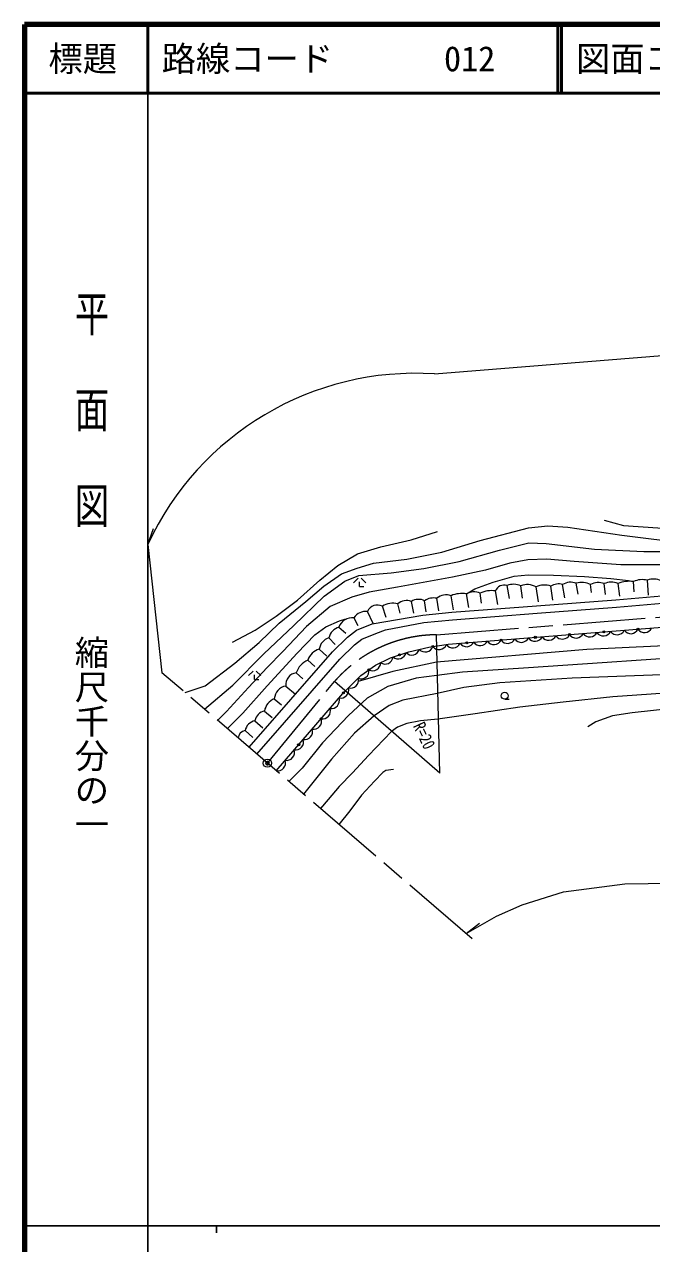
# Model space of a CAD drawing. Units: millimetres at full size, sheet at 1:1000; details may follow other scales. Extents: x 40000 to 680000, y 20000 to 380000.
# Drawn here: x 40000 to 131399, y 202409 to 380000 of the extents above; entities that cross this region are included whole.
import ezdxf
from ezdxf.enums import TextEntityAlignment as Align

# ---------------------------------------------------------------- set-up
doc = ezdxf.new("R2010")
doc.units = ezdxf.units.MM
doc.header["$LTSCALE"] = 1000
doc.header["$PDMODE"] = 32
doc.header["$PDSIZE"] = 500
doc.linetypes.add('CHAIN', pattern=[18.5, 12, -1.5, 3.5, -1.5])
for name, color, linetype, lineweight in [('M-BGD', 7, 'Continuous', 13), ('M-BMK', 2, 'CHAIN', 13), ('M-BMK-SRVR', 3, 'Continuous', 13), ('M-STR-HTXT', 7, 'Continuous', 13), ('M-TTL', 2, 'Continuous', 140), ('M-TTL-BAND', 7, 'Continuous', 25), ('M-TTL-LINE', 7, 'Continuous', 50)]:
    doc.layers.add(name, color=color, linetype=linetype, lineweight=lineweight)
doc.layers.add('M-OTRS', color=6, linetype='Continuous')
doc.layers.add('M-TTL-TXT', color=7, linetype='Continuous')
doc.styles.add('@ＭＳ ゴシック', font='')
doc.styles.add('ＭＳ ゴシック', font='')
doc.styles.get('@ＭＳ ゴシック').set_extended_font_data('@MS Gothic')
doc.styles.get('ＭＳ ゴシック').set_extended_font_data('MS Gothic')

msp = doc.modelspace()

# ---------------------------------------------------------------- hatches: boundary and pattern name
at = {"layer": 'M-BGD'}
for points in [[(119287, 291099, -0.41421), (119425, 291261, -0.41421), (119586, 291123, -1)], [(119287, 291099, -0.41421), (119425, 291261, -0.41421), (119586, 291123, -1)], [(124271, 291494, -1), (124570, 291518, -0.41421), (124433, 291357, -0.41421)], [(124271, 291494, -0.41421), (124409, 291656, -0.41421), (124570, 291518, -1)], [(129256, 291890, -0.41421), (129393, 292051, -0.41421), (129555, 291913, -1)], [(129256, 291890, -0.41421), (129393, 292051, -0.41421), (129555, 291913, -1)], [(99369, 289347, -1), (99666, 289392, -1)], [(99369, 289347, -0.41421), (99495, 289518, -0.41421), (99666, 289392, -1)], [(104334, 289914, -1), (104633, 289938, -1)], [(104334, 289914, -0.41421), (104471, 290075, -0.41421), (104633, 289938, -1)], [(109318, 290309, -1), (109617, 290333, -0.41421), (109479, 290171, -0.41421)], [(109318, 290309, -0.41421), (109456, 290470, -0.41421), (109617, 290333, -1)], [(114302, 290704, -0.41421), (114440, 290866, -0.41421), (114602, 290728, -1)], [(114302, 290704, -0.41421), (114440, 290866, -0.41421), (114602, 290728, -1)], [(94526, 288132, -1), (94811, 288226, -0.41421), (94715, 288036, -0.41421)], [(94526, 288132, -0.41421), (94622, 288322, -0.41421), (94811, 288226, -1)], [(90085, 285897, -1), (90330, 286071, -0.41421), (90294, 285862, -0.41421)], [(90085, 285897, -0.41421), (90121, 286107, -0.41421), (90330, 286071, -1)], [(86405, 282533, -0.41421), (86405, 282745, -0.41421), (86617, 282744, -0.41421), (86617, 282532, -0.41421)], [(86405, 282533, -1), (86617, 282744, -1)], [(83136, 278749, -1), (83332, 278976, -1)], [(83136, 278749, -1), (83332, 278976, -1)], [(79866, 274966, -1), (80062, 275193, -1)], [(79866, 274966, -1), (80062, 275193, -1)]]:
    msp.add_hatch(color=256, dxfattribs=at).paths.add_polyline_path(points)

# ---------------------------------------------------------------- linework, layer by layer
for p, q in [((87944, 298665), (88624, 299325)), ((87944, 298665), (88624, 299325)), ((88844, 298125), (88844, 298785)), ((88844, 298125), (88844, 298785)), ((89744, 298665), (89064, 299325)), ((89744, 298665), (89064, 299325)), ((118737, 296496), (118432, 298411)), ((118737, 296496), (118432, 298411)), ((120679, 297002), (120422, 298594)), ((120679, 297002), (120422, 298594)), ((122645, 297233), (122507, 298426)), ((122645, 297233), (122507, 298426)), ((124687, 296943), (124476, 298536)), ((124687, 296943), (124476, 298536)), ((126776, 296709), (126501, 298545)), ((126776, 296709), (126501, 298545)), ((128858, 297348), (128761, 298836)), ((128858, 297348), (128761, 298836)), ((130954, 296839), (130776, 299039)), ((130954, 296839), (130776, 299039)), ((88844, 298125), (89444, 298125)), ((88844, 298125), (89444, 298125)), ((102519, 294731), (102174, 296782)), ((102519, 294731), (102174, 296782)), ((104765, 295068), (104413, 297039)), ((104765, 295068), (104413, 297039)), ((106626, 295718), (106417, 297152)), ((106626, 295718), (106417, 297152)), ((109000, 295486), (108632, 297473)), ((109000, 295486), (108632, 297473)), ((110669, 296368), (110332, 298283)), ((110669, 296368), (110332, 298283)), ((112600, 296408), (112336, 298243)), ((112600, 296408), (112336, 298243)), ((114928, 295895), (114583, 298066)), ((114928, 295895), (114583, 298066)), ((117021, 296152), (116708, 298171)), ((117021, 296152), (116708, 298171)), ((92725, 293624), (92163, 295247)), ((92725, 293624), (92163, 295247)), ((94769, 294217), (94416, 295587)), ((94769, 294217), (94416, 295587)), ((96735, 294233), (96390, 295948)), ((96735, 294233), (96390, 295948)), ((98564, 294426), (98324, 296045)), ((98564, 294426), (98324, 296045)), ((100400, 294587), (100111, 296405)), ((100400, 294587), (100111, 296405)), ((88010, 293575), (88591, 292437)), ((88010, 293575), (88591, 292437)), ((90831, 292712), (90000, 294490)), ((90831, 292712), (90000, 294490)), ((85837, 292199), (86840, 291332)), ((85837, 292199), (86840, 291332)), ((84371, 290638), (85295, 289699)), ((84371, 290638), (85295, 289699)), ((82969, 289013), (84084, 287971)), ((82969, 289013), (84084, 287971)), ((81289, 287388), (82316, 286473)), ((81289, 287388), (82316, 286473)), ((72648, 285137), (73328, 285797)), ((72648, 285137), (73328, 285797)), ((73548, 284597), (73548, 285257)), ((73548, 284597), (73548, 285257)), ((73548, 284597), (74148, 284597)), ((73548, 284597), (74148, 284597)), ((74448, 285137), (73768, 285797)), ((74448, 285137), (73768, 285797)), ((79608, 285555), (80595, 284680)), ((79608, 285555), (80595, 284680)), ((78111, 283628), (79489, 282421)), ((78111, 283628), (79489, 282421)), ((76414, 281773), (77481, 280897)), ((76414, 281772), (77481, 280897)), ((109995, 281714), (110662, 281714)), ((109995, 281714), (110662, 281714)), ((74989, 279988), (76112, 279034)), ((74989, 279988), (76112, 279034)), ((72163, 277129), (73309, 276143)), ((72163, 277129), (73309, 276143)), ((73596, 278563), (74753, 277550)), ((73596, 278563), (74753, 277550))]:
    msp.add_line(p, q, dxfattribs=at)
for points in [[(63413, 282681), (66327, 283638), (70667, 286970), (74229, 289982), (77107, 292766), (80989, 295916), (83639, 298153), (86204, 299992), (88488, 300814), (90863, 301498), (95705, 302092), (100820, 303142), (106393, 304830), (113479, 306662), (116266, 306936), (119189, 306753), (127050, 305613), (131709, 305019), (136368, 304472), (141941, 304472), (147839, 305479), (151904, 307122), (156700, 309313), (160217, 311504)], [(63413, 282681), (66327, 283638), (70667, 286970), (74229, 289982), (77107, 292766), (80989, 295916), (83639, 298153), (86204, 299992), (88488, 300814), (90863, 301498), (95705, 302092), (100820, 303142), (106393, 304830), (113479, 306662), (116266, 306936), (119189, 306753), (127050, 305613), (131709, 305019), (136368, 304472), (141941, 304472), (147839, 305479), (151904, 307122), (156700, 309313), (160217, 311504)], [(66252, 280248), (70398, 283774), (74874, 288338), (79259, 292446), (83690, 296691), (86710, 298896), (88720, 299718), (93425, 300128), (98221, 300767), (103336, 301772), (109229, 303415), (113522, 304465), (116034, 304373), (123068, 303552), (130250, 303233), (135868, 303233), (141258, 303507), (147790, 304191), (153598, 305929), (157252, 307618), (160906, 309809), (163510, 311863)], [(66252, 280248), (70398, 283774), (74874, 288338), (79259, 292446), (83690, 296691), (86710, 298896), (88720, 299718), (93425, 300128), (98221, 300767), (103336, 301772), (109229, 303415), (113522, 304465), (116034, 304373), (123068, 303552), (130250, 303233), (135868, 303233), (141258, 303506), (147790, 304191), (153598, 305929), (157252, 307618), (160906, 309808), (163510, 311862)], [(124498, 307761), (127284, 307031), (132309, 306665), (139480, 306483), (145007, 306985), (149437, 307670), (153731, 309358), (157248, 311367)], [(124498, 307761), (127284, 307030), (132309, 306665), (139480, 306483), (145007, 306985), (149437, 307670), (153731, 309358), (157248, 311367)], [(70349, 289994), (73638, 291774), (76698, 293782), (79804, 296110), (83047, 299032), (85651, 301177), (88528, 302866), (91954, 303916), (96384, 304920), (100221, 306152)], [(70349, 289994), (73638, 291774), (76698, 293782), (79804, 296110), (83047, 299032), (85651, 301177), (88528, 302866), (91954, 303915), (96384, 304920), (100221, 306152)], [(135585, 301280), (126933, 301296), (120112, 301784), (116137, 302098), (113360, 301993), (110728, 301523), (107188, 300496), (102399, 299461), (94376, 298040), (90219, 297298), (87725, 296565), (84538, 295208), (81098, 292278), (77639, 288647), (75383, 286346), (72647, 283419), (69449, 279933), (68147, 278624)], [(135585, 301280), (126933, 301296), (120112, 301784), (116137, 302098), (113360, 301993), (110728, 301523), (107188, 300496), (102399, 299461), (94376, 298040), (90219, 297298), (87725, 296565), (84538, 295208), (81098, 292278), (77639, 288647), (75383, 286346), (72647, 283419), (69449, 279933), (68147, 278624)], [(104413, 297039), (105630, 297778), (108325, 298754), (111386, 299611), (113403, 299843), (117086, 299779), (121597, 299565), (125475, 299296), (128022, 299017), (128761, 298836)], [(104413, 297039), (105630, 297778), (108325, 298754), (111386, 299611), (113403, 299843), (117086, 299779), (121597, 299565), (125475, 299296), (128022, 299017), (128761, 298836)], [(73866, 273721), (85977, 287554), (88085, 289625), (89156, 290435), (91230, 291291), (92639, 291825), (94916, 292260), (98208, 292857), (102403, 293270), (114703, 294225), (126279, 295103), (146365, 296851)], [(73866, 273721), (85977, 287554), (88085, 289625), (89156, 290435), (91230, 291291), (92639, 291825), (94916, 292260), (98208, 292857), (102403, 293270), (114703, 294225), (126279, 295103), (146365, 296851)], [(98056, 293947), (102307, 294366), (114618, 295322), (126190, 296199), (146272, 297947)], [(98056, 293947), (102307, 294366), (114618, 295322), (126190, 296199), (146272, 297947)], [(299674, 278169), (288176, 280534), (276623, 283545), (263441, 285600), (249579, 288786), (237105, 292736), (227680, 295083), (224397, 295356), (218961, 294439), (208777, 292466), (196186, 291155), (185275, 290979), (177393, 291411), (164717, 291488), (157656, 291292), (149530, 290448), (137414, 289682), (121981, 288956), (100071, 287115), (93665, 285725), (88660, 284284)], [(299674, 278169), (288176, 280534), (276623, 283545), (263441, 285600), (249579, 288786), (237105, 292736), (227680, 295083), (224397, 295356), (218961, 294439), (208777, 292466), (196186, 291155), (185275, 290979), (177393, 291411), (164717, 291488), (157656, 291292), (149530, 290448), (137414, 289682), (121981, 288956), (100071, 287115), (93665, 285725), (88660, 284284)], [(69558, 277414), (71849, 279677), (75381, 283673), (79765, 288428), (82308, 291090), (83944, 292243), (85930, 293119), (86716, 293352), (86912, 293377)], [(69558, 277414), (71849, 279677), (75381, 283673), (79765, 288428), (82308, 291090), (83944, 292243), (85930, 293119), (86716, 293352), (86912, 293377)], [(72738, 274709), (84885, 288584), (87103, 290763), (88405, 291748), (90679, 292686), (98056, 293947)], [(72738, 274709), (84885, 288584), (87103, 290763), (88405, 291748), (90679, 292686), (98056, 293947)], [(76695, 271297), (86415, 282543), (89045, 285160), (91156, 286657), (93373, 287756), (96026, 288623), (98945, 289282), (101731, 289708), (154971, 293928)], [(76695, 271297), (86415, 282543), (89045, 285160), (91156, 286657), (93373, 287756), (96026, 288622), (98945, 289282), (101731, 289707), (154971, 293928)], [(135547, 287804), (124212, 287021), (113456, 286300), (103850, 285649), (100117, 285178), (97100, 284747), (92937, 283555), (89932, 281869), (87217, 279332), (83436, 275348), (80467, 271642), (78512, 269739)], [(135547, 287804), (124212, 287021), (113456, 286300), (103850, 285649), (100117, 285178), (97100, 284747), (92937, 283555), (89932, 281869), (87217, 279332), (83436, 275348), (80467, 271642), (78512, 269739)], [(134110, 285300), (119822, 284759), (109292, 284074), (104043, 283393), (100140, 282553), (95125, 281544), (93140, 280779), (90986, 279269), (88095, 276783), (84749, 272960), (80679, 267882)], [(134110, 285300), (119822, 284759), (109292, 284074), (104043, 283393), (100140, 282553), (95125, 281544), (93140, 280779), (90986, 279268), (88095, 276783), (84749, 272960), (80679, 267882)], [(233812, 283843), (226474, 284651), (221857, 285245), (218204, 285020), (208375, 283133), (204133, 282024), (199830, 282024), (190279, 283524), (185949, 283381), (174510, 282765), (165950, 281718), (158597, 281943), (151673, 281823), (138309, 280795), (128550, 279726), (125697, 279295), (123276, 278434), (122127, 277675)], [(233812, 283843), (226474, 284651), (221857, 285245), (218204, 285020), (208375, 283133), (204133, 282024), (199830, 282024), (190279, 283524), (185949, 283380), (174510, 282765), (165950, 281718), (158597, 281943), (151673, 281823), (138309, 280795), (128550, 279726), (125697, 279295), (123276, 278434), (122127, 277675)], [(134814, 282698), (125764, 282067), (118499, 281299), (112208, 280562), (105699, 279597), (100236, 278787), (97740, 278557), (95748, 278173), (94368, 277655), (93518, 276981), (90145, 273505), (87815, 270993), (85875, 269009), (84267, 267083), (83126, 265784)], [(134814, 282698), (125764, 282067), (118499, 281299), (112208, 280562), (105699, 279597), (100236, 278787), (97740, 278557), (95748, 278173), (94368, 277655), (93518, 276981), (90145, 273505), (87815, 270993), (85875, 269009), (84267, 267083), (83126, 265784)], [(93808, 271463), (92679, 271343), (92219, 271015), (91006, 269775), (89109, 267712), (87440, 265447), (85844, 263455)], [(93808, 271463), (92679, 271343), (92219, 271015), (91006, 269775), (89109, 267712), (87440, 265447), (85844, 263454)]]:
    msp.add_lwpolyline(points, dxfattribs=at)
for centre, radius in [((119436, 291111), 150), ((119436, 291111), 150), ((124421, 291506), 150), ((124421, 291506), 150), ((129405, 291901), 150), ((129405, 291901), 150), ((99518, 289370), 150), ((99518, 289370), 150), ((104483, 289926), 150), ((104483, 289926), 150), ((109468, 290321), 150), ((109468, 290321), 150), ((114452, 290716), 150), ((114452, 290716), 150), ((94668, 288179), 150), ((94668, 288179), 150), ((90208, 285984), 150), ((90208, 285984), 150), ((86511, 282638), 150), ((86511, 282638), 150), ((109995, 282214), 500), ((109995, 282214), 500), ((83234, 278862), 150), ((83234, 278862), 150), ((79964, 275080), 150), ((79964, 275080), 150)]:
    msp.add_circle(centre, radius, dxfattribs=at)
for centre, radius, start, end in [((111280, 295582), 2862, 68.35864, 109.35108), ((111280, 295582), 2862, 68.35864, 109.35108), ((113262, 295642), 2761, 61.41892, 109.60802), ((113262, 295642), 2761, 61.41892, 109.60802), ((117839, 296363), 2132, 73.86028, 122.01863), ((117839, 296363), 2132, 73.86028, 122.01863), ((119616, 296449), 2292, 69.39921, 121.1051), ((119616, 296449), 2292, 69.39921, 121.1051), ((121224, 295524), 3174, 66.14448, 104.63053), ((121224, 295524), 3174, 66.14448, 104.63053), ((123619, 296210), 2479, 69.76509, 116.63988), ((123619, 296210), 2479, 69.76509, 116.63988), ((125498, 296249), 2505, 66.41253, 114.07692), ((125498, 296249), 2505, 66.41253, 114.07692), ((128162, 294569), 4309, 82.02167, 112.68338), ((128162, 294569), 4309, 82.02167, 112.68338), ((130056, 296065), 3059, 76.40048, 115.06034), ((130056, 296065), 3059, 76.40048, 115.06034), ((131689, 296716), 2496, 63.94452, 111.46491), ((131689, 296716), 2496, 63.94452, 111.46491), ((101470, 294801), 2102, 70.44701, 130.27234), ((101470, 294801), 2102, 70.44701, 130.27234), ((103712, 293267), 3837, 79.47384, 113.62644), ((103712, 293267), 3837, 79.47384, 113.62644), ((105533, 294999), 2328, 67.67221, 118.76519), ((105533, 294999), 2328, 67.67221, 118.76519), ((108055, 293652), 3865, 81.4191, 115.06986), ((108055, 293652), 3865, 81.4191, 115.06986), ((109937, 296922), 1417, 73.8257, 157.1061), ((109937, 296922), 1417, 73.8257, 157.1061), ((115771, 295581), 2754, 70.09728, 115.53698), ((115771, 295581), 2754, 70.09728, 115.53698), ((91440, 293843), 1579, 62.78747, 155.81316), ((91440, 293843), 1579, 62.78747, 155.81316), ((93686, 292787), 2894, 75.37547, 121.7645), ((93686, 292787), 2894, 75.37547, 121.7645), ((95705, 294118), 1954, 69.48428, 131.25636), ((95705, 294118), 1954, 69.48428, 131.25636), ((97441, 294305), 1951, 63.1092, 122.61405), ((97441, 294305), 1951, 63.1092, 122.61405), ((99634, 294161), 2294, 77.98679, 124.81904), ((99634, 294161), 2294, 77.98679, 124.81904), ((87823, 291467), 2116, 84.92204, 159.77581), ((87823, 291467), 2116, 84.92204, 159.77581), ((89787, 292332), 2169, 84.3562, 145.01827), ((89787, 292332), 2169, 84.3562, 145.01827), ((86437, 290167), 2118, 106.4478, 167.16235), ((86437, 290167), 2118, 106.4478, 167.16235), ((120387, 291777), 1160, 215.01812, 334.04774), ((120387, 291777), 1160, 215.01812, 334.04774), ((122380, 291935), 1160, 215.01812, 334.04774), ((122380, 291935), 1160, 215.01812, 334.04774), ((124374, 292093), 1160, 215.01812, 334.04774), ((124374, 292093), 1160, 215.01812, 334.04774), ((126368, 292251), 1160, 215.01812, 334.04774), ((126368, 292251), 1160, 215.01812, 334.04774), ((128362, 292409), 1160, 215.01812, 334.04774), ((128362, 292409), 1160, 215.01812, 334.04774), ((130355, 292567), 1160, 215.01812, 334.04774), ((130355, 292567), 1160, 215.01812, 334.04774), ((84934, 288735), 1984, 106.47026, 171.96199), ((84934, 288735), 1984, 106.47026, 171.96199), ((100417, 290102), 1160, 219.16278, 338.1924), ((100417, 290102), 1160, 219.16278, 338.1924), ((102439, 290345), 1160, 215.50017, 334.557), ((102439, 290345), 1160, 215.50017, 334.557), ((104437, 290513), 1160, 215.01812, 334.04774), ((104437, 290513), 1160, 215.01812, 334.04774), ((106430, 290671), 1160, 215.01812, 334.04774), ((106430, 290671), 1160, 215.01812, 334.04774), ((108424, 290829), 1160, 215.01812, 334.04774), ((108424, 290829), 1160, 215.01812, 334.04774), ((110418, 290987), 1160, 215.01812, 334.04774), ((110418, 290987), 1160, 215.01812, 334.04774), ((112412, 291145), 1160, 215.01812, 334.04774), ((112412, 291145), 1160, 215.01812, 334.04774), ((114405, 291303), 1160, 215.01812, 334.04774), ((114405, 291303), 1160, 215.01812, 334.04774), ((116399, 291461), 1160, 215.01812, 334.04774), ((116399, 291461), 1160, 215.01812, 334.04774), ((118393, 291619), 1160, 215.01812, 334.04774), ((118393, 291619), 1160, 215.01812, 334.04774), ((83758, 286516), 2618, 107.52085, 160.53814), ((83758, 286516), 2618, 107.52085, 160.53814), ((92566, 287980), 1158, 235.27536, 354.45805), ((92566, 287980), 1158, 235.27536, 354.45805), ((94486, 288739), 1160, 228.57107, 347.60069), ((94486, 288739), 1160, 228.57107, 347.60069), ((96448, 289299), 1159, 224.33166, 343.43375), ((96448, 289299), 1159, 224.33166, 343.43375), ((98421, 289745), 1160, 222.02219, 341.1028), ((98421, 289745), 1160, 222.02219, 341.1028), ((82615, 284484), 3193, 114.55213, 160.3973), ((82615, 284484), 3193, 114.55213, 160.3973), ((89063, 285829), 1156, 248.42634, 7.73428), ((89063, 285829), 1156, 248.42634, 7.73428), ((90751, 287004), 1155, 241.93069, 1.25648), ((90751, 287003), 1155, 241.93069, 1.25648), ((79848, 283824), 1748, 97.89755, 186.42754), ((79848, 283824), 1748, 97.89755, 186.42754), ((87514, 284466), 1160, 255.33652, 14.36614), ((87514, 284466), 1160, 255.33652, 14.36614), ((78502, 281567), 2097, 100.74797, 174.38308), ((78502, 281567), 2097, 100.74797, 174.38308), ((86107, 283019), 1159, 257.16514, 16.2634), ((86107, 283019), 1159, 257.16514, 16.2634), ((77288, 279613), 2330, 112.03164, 170.73001), ((77288, 279613), 2330, 112.03164, 170.73001), ((84750, 281517), 1160, 259.64798, 18.6776), ((84750, 281517), 1160, 259.64798, 18.6776), ((75298, 278293), 1724, 100.32028, 170.98734), ((75298, 278293), 1724, 100.32028, 170.98734), ((82135, 278491), 1160, 259.64798, 18.6776), ((82135, 278491), 1160, 259.64798, 18.6776), ((83442, 280004), 1160, 259.64798, 18.6776), ((83442, 280004), 1160, 259.64798, 18.6776), ((72287, 276016), 1120, 96.37789, 179.07004), ((72287, 276016), 1120, 96.37789, 179.07004), ((73949, 276777), 1821, 101.18704, 168.83166), ((73949, 276777), 1821, 101.18704, 168.83166), ((80827, 276978), 1160, 259.64798, 18.6776), ((80827, 276978), 1160, 259.64798, 18.6776), ((79519, 275465), 1160, 259.64798, 18.6776), ((79519, 275465), 1160, 259.64798, 18.6776), ((78211, 273951), 1160, 259.64798, 18.6776), ((78211, 273951), 1160, 259.64798, 18.6776), ((76903, 272438), 1160, 259.64798, 18.6776), ((76903, 272438), 1160, 259.64798, 18.6776)]:
    msp.add_arc(centre, radius, start, end, dxfattribs=at)
at = {"layer": 'M-BMK'}
for p, q in [((100058, 291092), (162177, 296027)), ((100058, 291092), (162177, 296027)), ((105273, 246801), (60051, 285563)), ((105273, 246801), (60051, 285563)), ((75416, 272393), (85195, 284295)), ((75416, 272393), (85195, 284294))]:
    msp.add_line(p, q, dxfattribs=at)
msp.add_arc((100219, 271093), 20000, 90.46057, 138.69451, dxfattribs=at)
msp.add_arc((100219, 271093), 20000, 90.46057, 138.69451, dxfattribs=at)
at = {"layer": 'M-BMK-SRVR'}
msp.add_circle((75416, 272393), 600, dxfattribs=at)
msp.add_circle((75416, 272393), 600, dxfattribs=at)
at = {"layer": 'M-OTRS'}
msp.add_point((75416, 272393), dxfattribs=at)
msp.add_point((75416, 272393), dxfattribs=at)
at = {"layer": 'M-STR-HTXT'}
for p, q in [((99753, 329091), (159168, 333908)), ((99753, 329091), (159168, 333908)), ((58000, 304263), (58807, 306582)), ((58000, 304263), (58807, 306582)), ((58000, 304263), (60051, 285563)), ((58000, 304263), (60051, 285563)), ((100553, 270948), (100058, 291092)), ((100553, 270948), (100058, 291092)), ((100553, 270948), (85195, 284295)), ((100553, 270948), (85195, 284294)), ((104351, 247591), (106301, 249084)), ((104351, 247591), (106301, 249084))]:
    msp.add_line(p, q, dxfattribs=at)
for points in [[(104351, 247591), (108787, 250094), (112541, 251769), (118552, 253635), (127506, 254791), (164755, 255329)], [(104351, 247591), (108787, 250094), (112541, 251768), (118552, 253635), (127506, 254791), (164755, 255329)]]:
    msp.add_lwpolyline(points, dxfattribs=at)
msp.add_arc((97002, 286195), 42984, 86.33166, 155.14345, dxfattribs=at)
msp.add_arc((97002, 286195), 42984, 86.33166, 155.14345, dxfattribs=at)
at = {"layer": 'M-TTL'}
for p, q in [((40000, 380000), (40000, 20000)), ((680000, 380000), (40000, 380000)), ((40000, 380000), (40000, 20000)), ((680000, 380000), (40000, 380000))]:
    msp.add_line(p, q, dxfattribs=at)
at = {"layer": 'M-TTL-BAND'}
for p, q in [((58000, 370000), (58000, 20000)), ((58000, 370000), (58000, 20000)), ((40000, 205000), (579000, 205000)), ((40000, 205000), (579000, 205000)), ((68000, 205000), (68000, 204000)), ((68000, 205000), (68000, 204000))]:
    msp.add_line(p, q, dxfattribs=at)
at = {"layer": 'M-TTL-LINE'}
for p, q in [((58000, 380000), (58000, 370000)), ((58000, 380000), (58000, 370000)), ((117750, 380000), (117750, 370000)), ((117750, 380000), (117750, 370000)), ((118250, 380000), (118250, 370000)), ((118250, 380000), (118250, 370000)), ((40000, 370000), (680000, 370000)), ((40000, 370000), (680000, 370000))]:
    msp.add_line(p, q, dxfattribs=at)

# ---------------------------------------------------------------- texts
at = {"layer": 'M-STR-HTXT', "style": 'ＭＳ ゴシック', "width": 0.8}
msp.add_text('R=20', height=1833, rotation=295.328, dxfattribs=at).set_placement((98257, 278604), align=Align.TOP_LEFT)
msp.add_text('R=20', height=1833, rotation=295.328, dxfattribs=at).set_placement((98257, 278604), align=Align.TOP_LEFT)
at = {"layer": 'M-TTL-BAND', "style": '@ＭＳ ゴシック', "width": 1.4}
msp.add_text('平  面  図', height=3666, rotation=270, dxfattribs=at).set_placement((49777, 306475), align=Align.MIDDLE_RIGHT)
msp.add_text('平  面  図', height=3666, rotation=270, dxfattribs=at).set_placement((49777, 306475), align=Align.MIDDLE_RIGHT)
at = {"layer": 'M-TTL-BAND', "style": '@ＭＳ ゴシック'}
msp.add_text('縮尺千分の一', height=3666, rotation=270, dxfattribs=at).set_placement((49777, 261030), align=Align.MIDDLE_RIGHT)
msp.add_text('縮尺千分の一', height=3666, rotation=270, dxfattribs=at).set_placement((49777, 261030), align=Align.MIDDLE_RIGHT)
at = {"layer": 'M-TTL-TXT', "style": 'ＭＳ ゴシック'}
msp.add_text('標題', height=3666, dxfattribs=at).set_placement((48500, 375000), align=Align.MIDDLE_CENTER)
msp.add_text('標題', height=3666, dxfattribs=at).set_placement((48500, 375000), align=Align.MIDDLE_CENTER)
for s, p in [('路線コード', (60000, 375000)), ('路線コード', (60000, 375000)), ('012', (101142, 375000)), ('012', (101142, 375000)), ('図面コード', (120380, 375000)), ('図面コード', (120380, 375000))]:
    msp.add_text(s, height=3666, dxfattribs=at).set_placement(p, align=Align.MIDDLE_LEFT)

doc.saveas('drawing.dxf')
